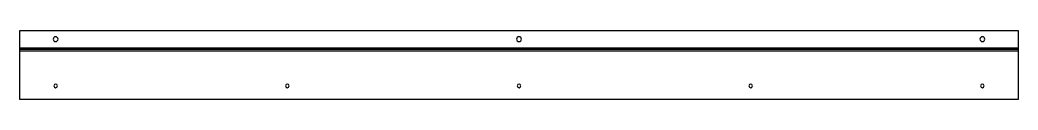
# Model space of a CAD drawing. Header units: millimetres. Extents: x 0 to 700, y 0 to 48.
import ezdxf

# ---------------------------------------------------------------- set-up
doc = ezdxf.new("R2010")
doc.units = ezdxf.units.MM

msp = doc.modelspace()

# ---------------------------------------------------------------- linework, layer by layer
at = {"layer": 'BEND'}
msp.add_line((0, 35.13), (700, 35.13), dxfattribs=at)
at = {"layer": 'BEND_EXTENT'}
for p, q in [((0, 36.26), (700, 36.26)), ((0, 34), (700, 34))]:
    msp.add_line(p, q, dxfattribs=at)
at = {"layer": 'INTERIOR_PROFILES', "extrusion": (0, 0, -1)}
for centre, radius in [((-25, 42.26), 1.7), ((-350, 42.26), 1.7), ((-675, 42.26), 1.7), ((-25, 9.5), 1.25), ((-187.5, 9.5), 1.25), ((-350, 9.5), 1.25), ((-512.5, 9.5), 1.25), ((-675, 9.5), 1.25)]:
    msp.add_circle(centre, radius, dxfattribs=at)
at = {"layer": 'OUTER_PROFILES'}
msp.add_lwpolyline([(0, 0), (0, 48.26), (700, 48.26), (700, 0)], close=True, dxfattribs=at)

doc.saveas('drawing.dxf')
